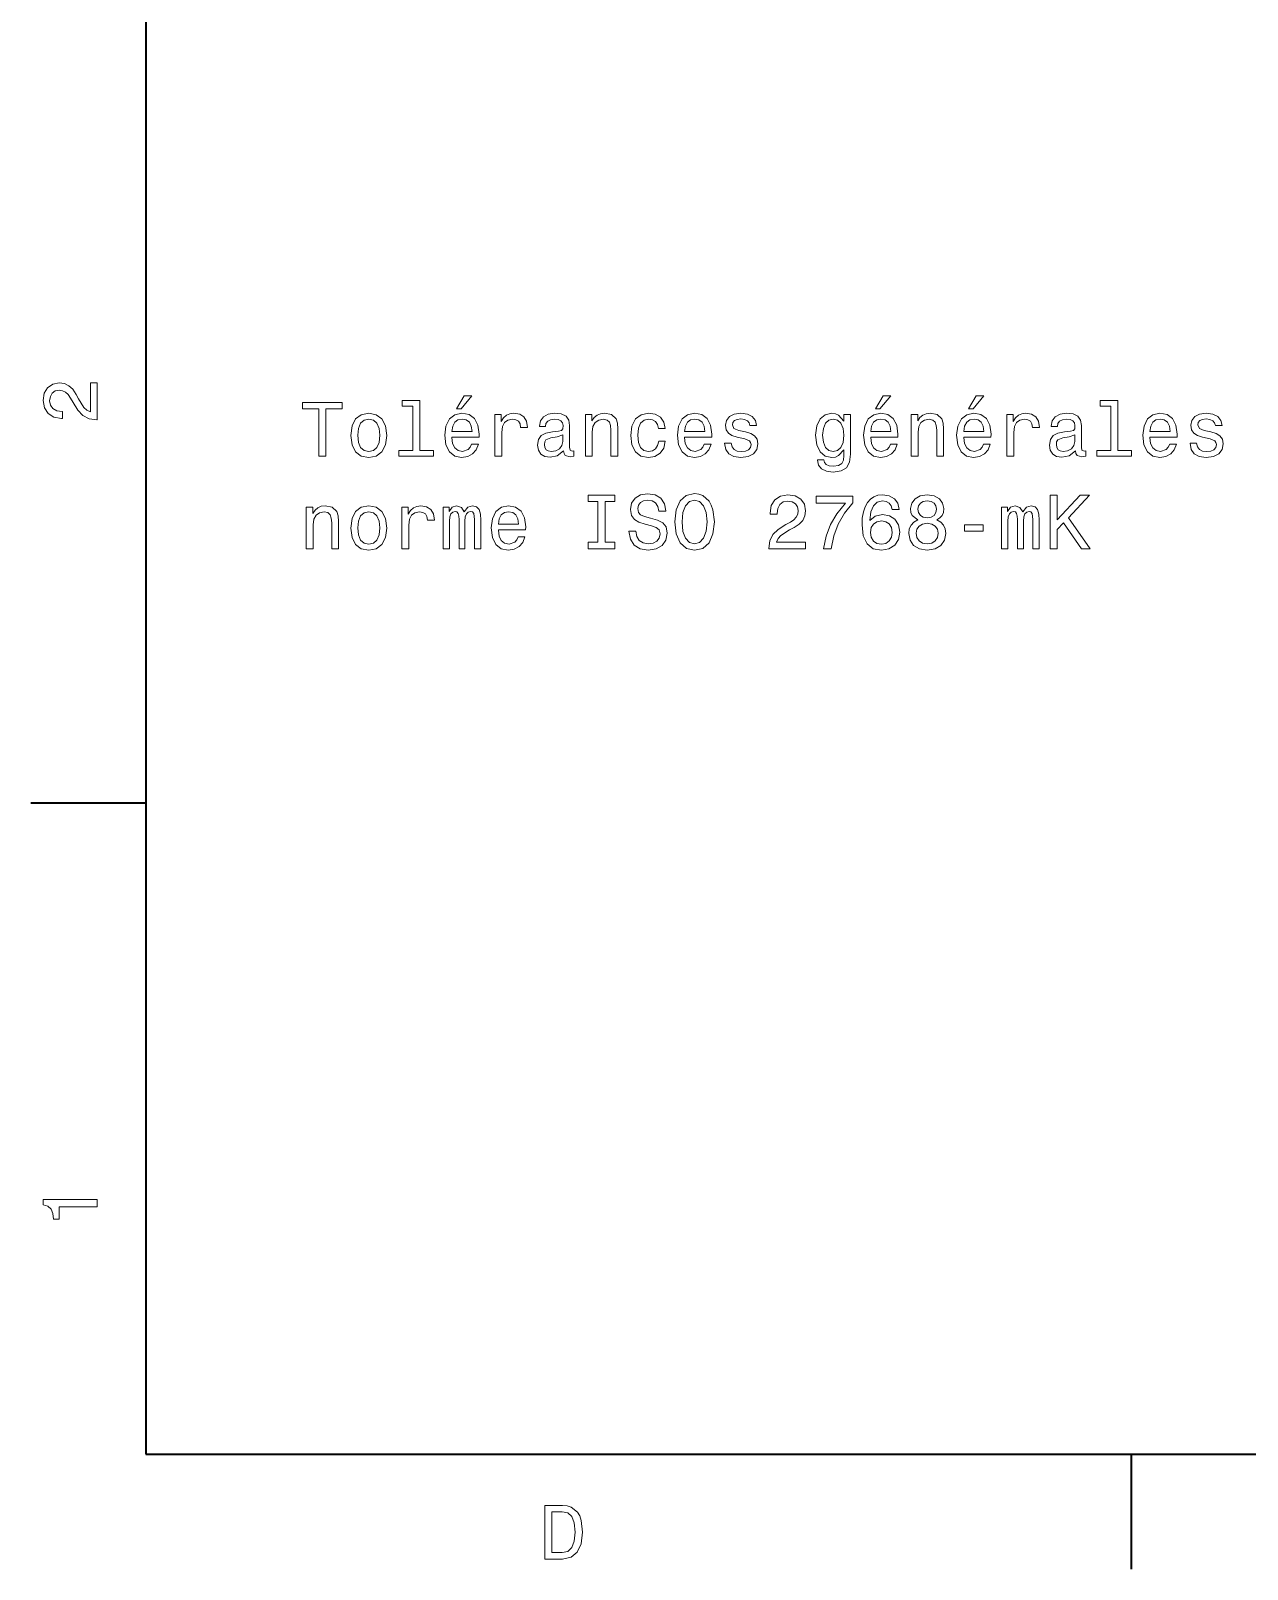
# Model space of a CAD drawing. Extents: x 0 to 297, y 0 to 210.
# Drawn here: x 2.5 to 81.9, y 2.5 to 102.9 of the extents above; entities that cross this region are included whole.
import ezdxf

# ---------------------------------------------------------------- set-up
doc = ezdxf.new("R2010")
doc.units = 0

msp = doc.modelspace()

# ---------------------------------------------------------------- linework, layer by layer
at = {"color": 7, "lineweight": 35}
for p, q in [((10, 200), (10, 10)), ((10, 10), (287, 10))]:
    msp.add_line(p, q, dxfattribs=at)
at = {"color": 7, "lineweight": 35, "ltscale": 0.1875}
for p, q in [((10, 52.5), (2.5, 52.5)), ((74.300003, 10), (74.300003, 2.5))]:
    msp.add_line(p, q, dxfattribs=at)
at = {"color": 7, "lineweight": 13}
for points in [[(6.833213, 77.519447), (6.833213, 79.925072), (6.399496, 79.925072), (6.399496, 78.023773), (6.162464, 78.129684), (5.965778, 78.311241), (5.607709, 78.871033), (5.456412, 79.168587), (5.239553, 79.501442), (4.987392, 79.738472), (4.689842, 79.874641), (4.351945, 79.925072), (3.928314, 79.839333), (3.595461, 79.602303), (3.383646, 79.239189), (3.307997, 78.770172), (3.393732, 78.286018), (3.630764, 77.91787), (4.009006, 77.680832), (4.508286, 77.600143), (4.578891, 77.600143), (4.578891, 78.059074), (4.538545, 78.059074), (4.195605, 78.104462), (3.943444, 78.240631), (3.782061, 78.457489), (3.726585, 78.744957), (3.777017, 79.03746), (3.903098, 79.254318), (4.099784, 79.395531), (4.346902, 79.445961), (4.578891, 79.41066), (4.775577, 79.314842), (4.947046, 79.153458), (5.098343, 78.931557), (5.259727, 78.634003), (5.572406, 78.139771), (5.90526, 77.791786), (6.308718, 77.585014), (6.818084, 77.519447)], [(21.286022, 75.143372), (21.75, 75.143372), (21.75, 78.219742), (22.809078, 78.219742), (22.809078, 78.643372), (20.221903, 78.643372), (20.221903, 78.219742), (21.286022, 78.219742)], [(27.428675, 78.391212), (27.428675, 75.516571), (26.51585, 75.516571), (26.51585, 75.143372), (28.780258, 75.143372), (28.780258, 75.516571), (27.872478, 75.516571), (27.872478, 78.764412), (26.732708, 78.764412), (26.732708, 78.391212)], [(30.278099, 78.219742), (30.575649, 78.219742), (31.276657, 79.077087), (30.782421, 79.077087)], [(57.602303, 78.219742), (57.899853, 78.219742), (58.600861, 79.077087), (58.106625, 79.077087)], [(63.674347, 78.219742), (63.971897, 78.219742), (64.672905, 79.077087), (64.178665, 79.077087)], [(72.969009, 78.391212), (72.969009, 75.516571), (72.05619, 75.516571), (72.05619, 75.143372), (74.320602, 75.143372), (74.320602, 75.516571), (73.412819, 75.516571), (73.412819, 78.764412), (72.273048, 78.764412), (72.273048, 78.391212)], [(23.378963, 76.494957), (23.459654, 75.879684), (23.691643, 75.425789), (24.059799, 75.143372), (24.554035, 75.047554), (25.043228, 75.143372), (25.411383, 75.420746), (25.643372, 75.874641), (25.729107, 76.494957), (25.643372, 77.110229), (25.411383, 77.56916), (25.043228, 77.846542), (24.554035, 77.947403), (24.059799, 77.846542), (23.691643, 77.564117), (23.459654, 77.110229)], [(23.832853, 76.5), (23.878242, 76.953888), (24.019453, 77.2817), (24.246399, 77.483429), (24.554035, 77.554031), (24.856628, 77.483429), (25.083574, 77.286743), (25.224785, 76.953888), (25.275215, 76.5), (25.224785, 76.041069), (25.083574, 75.708214), (24.856628, 75.506485), (24.554035, 75.440926), (24.246399, 75.506485), (24.019453, 75.708214), (23.878242, 76.041069)], [(29.970461, 76.368874), (31.745678, 76.368874), (31.750721, 76.575645), (31.670029, 77.155617), (31.448128, 77.58934), (31.0951, 77.851585), (30.62608, 77.947403), (30.167149, 77.846542), (29.814121, 77.564117), (29.587177, 77.105186), (29.506485, 76.5), (29.582134, 75.879684), (29.809078, 75.425789), (30.157061, 75.143372), (30.61095, 75.047554), (31.004322, 75.113113), (31.327089, 75.284584), (31.564121, 75.556915), (31.700289, 75.920029), (31.261528, 75.920029), (31.17075, 75.7183), (31.039625, 75.567001), (30.666428, 75.445969), (30.378963, 75.501442), (30.162104, 75.677956), (30.020893, 75.965416), (29.970461, 76.353745)], [(29.970461, 76.742073), (30.025936, 77.090057), (30.162104, 77.34726), (30.368877, 77.503601), (30.641211, 77.559074), (30.908501, 77.503601), (31.115274, 77.34726), (31.241356, 77.090057), (31.286743, 76.742073)], [(32.784584, 75.143372), (33.228386, 75.143372), (33.228386, 76.691643), (33.273773, 77.064842), (33.409943, 77.33213), (33.631844, 77.493515), (33.929394, 77.548988), (34.151299, 77.513687), (34.317722, 77.412827), (34.418587, 77.241356), (34.453892, 77.009369), (34.90274, 77.009369), (34.84222, 77.41787), (34.675793, 77.710373), (34.398415, 77.886887), (34.020172, 77.947403), (33.76297, 77.907059), (33.541065, 77.806198), (33.344379, 77.634727), (33.188042, 77.40274), (33.188042, 77.851585), (32.784584, 77.851585)], [(37.26297, 75.496399), (37.26297, 75.48127), (37.288185, 75.309799), (37.363831, 75.188759), (37.681557, 75.092941), (37.928673, 75.133286), (37.928673, 75.476227), (37.822769, 75.461098), (37.681557, 75.526657), (37.656342, 75.728386), (37.656342, 77.130402), (37.595821, 77.488472), (37.419312, 77.740631), (37.111671, 77.89193), (36.677956, 77.947403), (36.254326, 77.886887), (35.941643, 77.715416), (35.744957, 77.448128), (35.679398, 77.0951), (35.679398, 77.064842), (36.077812, 77.064842), (36.113113, 77.276657), (36.224064, 77.427956), (36.405621, 77.51873), (36.662827, 77.554031), (36.909943, 77.528816), (37.086456, 77.453171), (37.192364, 77.322044), (37.227669, 77.140488), (37.207493, 76.928673), (37.126801, 76.822769), (36.925072, 76.772331), (36.546829, 76.731987), (36.113113, 76.641212), (35.805477, 76.479828), (35.62392, 76.227669), (35.568443, 75.854469), (35.618877, 75.521614), (35.775215, 75.274498), (36.027378, 75.118156), (36.375359, 75.062683), (36.844383, 75.168587)], [(38.690201, 75.143372), (39.134007, 75.143372), (39.134007, 76.706772), (39.179398, 77.064842), (39.325649, 77.327087), (39.552593, 77.488472), (39.855186, 77.548988), (40.097263, 77.498558), (40.248558, 77.362389), (40.324207, 77.135445), (40.349426, 76.832855), (40.349426, 75.143372), (40.793228, 75.143372), (40.793228, 76.92363), (40.773056, 77.2817), (40.682278, 77.579254), (40.384727, 77.851585), (39.92075, 77.947403), (39.663544, 77.912102), (39.446686, 77.816284), (39.260086, 77.6549), (39.113831, 77.438042), (39.113831, 77.851585), (38.690201, 77.851585)], [(43.451012, 76.953888), (43.889771, 76.953888), (43.798992, 77.357346), (43.582134, 77.675072), (43.24424, 77.871758), (42.805477, 77.947403), (42.321327, 77.846542), (41.953171, 77.564117), (41.721184, 77.105186), (41.640491, 76.489914), (41.716141, 75.879684), (41.943085, 75.425789), (42.301155, 75.143372), (42.790348, 75.047554), (43.224068, 75.123199), (43.561962, 75.335014), (43.793949, 75.66787), (43.894814, 76.111671), (43.471184, 76.111671), (43.395535, 75.829254), (43.254326, 75.617432), (43.052597, 75.486313), (42.805477, 75.445969), (42.497841, 75.511528), (42.27594, 75.713257), (42.139771, 76.041069), (42.094383, 76.505043), (42.139771, 76.958931), (42.280983, 77.286743), (42.507927, 77.488472), (42.805477, 77.559074), (43.067726, 77.513687), (43.264412, 77.397697), (43.395535, 77.206055)], [(45.150578, 76.368874), (46.925793, 76.368874), (46.930836, 76.575645), (46.850143, 77.155617), (46.628242, 77.58934), (46.275215, 77.851585), (45.806198, 77.947403), (45.347263, 77.846542), (44.99424, 77.564117), (44.767292, 77.105186), (44.6866, 76.5), (44.762249, 75.879684), (44.989193, 75.425789), (45.337177, 75.143372), (45.791069, 75.047554), (46.184441, 75.113113), (46.507206, 75.284584), (46.74424, 75.556915), (46.880402, 75.920029), (46.441643, 75.920029), (46.350864, 75.7183), (46.219742, 75.567001), (45.846542, 75.445969), (45.559078, 75.501442), (45.34222, 75.677956), (45.201012, 75.965416), (45.150578, 76.353745)], [(45.150578, 76.742073), (45.206055, 77.090057), (45.34222, 77.34726), (45.548992, 77.503601), (45.821327, 77.559074), (46.088615, 77.503601), (46.295387, 77.34726), (46.421471, 77.090057), (46.466858, 76.742073)], [(49.124641, 76.721901), (48.695965, 76.822769), (48.378242, 76.938759), (48.272335, 77.175789), (48.302593, 77.342216), (48.408501, 77.463257), (48.579971, 77.538902), (48.827087, 77.56916), (49.064121, 77.538902), (49.250721, 77.448128), (49.371758, 77.311958), (49.422188, 77.130402), (49.855907, 77.130402), (49.855907, 77.140488), (49.780258, 77.4683), (49.573486, 77.725502), (49.250721, 77.886887), (48.827087, 77.947403), (48.398415, 77.886887), (48.085735, 77.720459), (47.88905, 77.473343), (47.828529, 77.16066), (47.873917, 76.85807), (48.015129, 76.646255), (48.247116, 76.494957), (48.585014, 76.389046), (49.07925, 76.268013), (49.381844, 76.14193), (49.462536, 76.041069), (49.492798, 75.889771), (49.447407, 75.703171), (49.32637, 75.561958), (49.129684, 75.471184), (48.867435, 75.440926), (48.590057, 75.471184), (48.388329, 75.577087), (48.252159, 75.748558), (48.196686, 75.985588), (47.768013, 75.985588), (47.838615, 75.58213), (48.045387, 75.289627), (48.373199, 75.113113), (48.827087, 75.047554), (49.301155, 75.113113), (49.649136, 75.289627), (49.86095, 75.572044), (49.9366, 75.940201), (49.881126, 76.257927), (49.724785, 76.474785), (49.467579, 76.615997)], [(55.978386, 75.264412), (55.978386, 77.851585), (55.554752, 77.851585), (55.554752, 77.412827), (55.206772, 77.811241), (54.994953, 77.912102), (54.757923, 77.947403), (54.32925, 77.846542), (53.996395, 77.564117), (53.779537, 77.110229), (53.703888, 76.5), (53.779537, 75.884727), (53.996395, 75.430832), (54.32925, 75.143372), (54.757923, 75.047554), (54.999996, 75.082855), (55.201729, 75.17363), (55.554752, 75.556915), (55.554752, 75.17363), (55.514408, 74.87104), (55.403458, 74.654175), (55.191639, 74.528099), (54.873917, 74.482712), (54.596539, 74.51297), (54.399853, 74.588615), (54.283859, 74.719742), (54.248558, 74.896255), (53.819881, 74.896255), (53.819881, 74.876083), (53.885445, 74.553314), (54.087173, 74.311241), (54.409939, 74.1549), (54.848701, 74.099426), (55.373196, 74.175072), (55.72118, 74.386887), (55.917866, 74.755043)], [(54.162823, 76.5), (54.20821, 76.948845), (54.344379, 77.2817), (54.556194, 77.478386), (54.838615, 77.548988), (55.136166, 77.478386), (55.358067, 77.2817), (55.494236, 76.948845), (55.544666, 76.5), (55.494236, 76.041069), (55.358067, 75.713257), (55.136166, 75.511528), (54.838615, 75.445969), (54.556194, 75.511528), (54.344379, 75.713257), (54.20821, 76.046112)], [(57.294666, 76.368874), (59.069881, 76.368874), (59.074924, 76.575645), (58.994232, 77.155617), (58.772331, 77.58934), (58.419304, 77.851585), (57.950287, 77.947403), (57.491352, 77.846542), (57.138325, 77.564117), (56.911381, 77.105186), (56.830688, 76.5), (56.906338, 75.879684), (57.133282, 75.425789), (57.481266, 75.143372), (57.935154, 75.047554), (58.328529, 75.113113), (58.651295, 75.284584), (58.888325, 75.556915), (59.024494, 75.920029), (58.585732, 75.920029), (58.494953, 75.7183), (58.363831, 75.567001), (57.990631, 75.445969), (57.703167, 75.501442), (57.486309, 75.677956), (57.345097, 75.965416), (57.294666, 76.353745)], [(57.294666, 76.742073), (57.35014, 77.090057), (57.486309, 77.34726), (57.693081, 77.503601), (57.965416, 77.559074), (58.232708, 77.503601), (58.43948, 77.34726), (58.565559, 77.090057), (58.610947, 76.742073)], [(59.94236, 75.143372), (60.386162, 75.143372), (60.386162, 76.706772), (60.431553, 77.064842), (60.577805, 77.327087), (60.804752, 77.488472), (61.107346, 77.548988), (61.349419, 77.498558), (61.500717, 77.362389), (61.576366, 77.135445), (61.601582, 76.832855), (61.601582, 75.143372), (62.045387, 75.143372), (62.045387, 76.92363), (62.025211, 77.2817), (61.934433, 77.579254), (61.636883, 77.851585), (61.172909, 77.947403), (60.915703, 77.912102), (60.698845, 77.816284), (60.512245, 77.6549), (60.36599, 77.438042), (60.36599, 77.851585), (59.94236, 77.851585)], [(63.366711, 76.368874), (65.141922, 76.368874), (65.146973, 76.575645), (65.066277, 77.155617), (64.844376, 77.58934), (64.491348, 77.851585), (64.022331, 77.947403), (63.563396, 77.846542), (63.210369, 77.564117), (62.983425, 77.105186), (62.902733, 76.5), (62.978382, 75.879684), (63.205326, 75.425789), (63.55331, 75.143372), (64.007202, 75.047554), (64.400574, 75.113113), (64.723343, 75.284584), (64.960373, 75.556915), (65.096542, 75.920029), (64.657776, 75.920029), (64.567001, 75.7183), (64.435875, 75.567001), (64.062675, 75.445969), (63.775211, 75.501442), (63.558353, 75.677956), (63.417141, 75.965416), (63.366711, 76.353745)], [(63.366711, 76.742073), (63.422184, 77.090057), (63.558353, 77.34726), (63.765125, 77.503601), (64.03746, 77.559074), (64.304749, 77.503601), (64.51152, 77.34726), (64.637604, 77.090057), (64.682991, 76.742073)], [(66.180832, 75.143372), (66.624634, 75.143372), (66.624634, 76.691643), (66.670029, 77.064842), (66.80619, 77.33213), (67.028091, 77.493515), (67.325638, 77.548988), (67.547546, 77.513687), (67.713974, 77.412827), (67.814835, 77.241356), (67.850143, 77.009369), (68.298981, 77.009369), (68.238464, 77.41787), (68.072037, 77.710373), (67.794662, 77.886887), (67.41642, 77.947403), (67.159218, 77.907059), (66.937317, 77.806198), (66.740631, 77.634727), (66.58429, 77.40274), (66.58429, 77.851585), (66.180832, 77.851585)], [(70.65921, 75.496399), (70.65921, 75.48127), (70.684433, 75.309799), (70.760078, 75.188759), (71.077805, 75.092941), (71.324921, 75.133286), (71.324921, 75.476227), (71.219009, 75.461098), (71.077805, 75.526657), (71.052582, 75.728386), (71.052582, 77.130402), (70.992065, 77.488472), (70.815552, 77.740631), (70.507919, 77.89193), (70.074203, 77.947403), (69.650574, 77.886887), (69.337891, 77.715416), (69.141205, 77.448128), (69.075638, 77.0951), (69.075638, 77.064842), (69.47406, 77.064842), (69.509361, 77.276657), (69.620316, 77.427956), (69.801865, 77.51873), (70.059067, 77.554031), (70.30619, 77.528816), (70.482704, 77.453171), (70.588608, 77.322044), (70.623917, 77.140488), (70.603745, 76.928673), (70.523048, 76.822769), (70.32132, 76.772331), (69.943077, 76.731987), (69.509361, 76.641212), (69.201721, 76.479828), (69.020172, 76.227669), (68.964691, 75.854469), (69.015121, 75.521614), (69.171463, 75.274498), (69.42363, 75.118156), (69.771606, 75.062683), (70.240631, 75.168587)], [(75.510803, 76.368874), (77.286011, 76.368874), (77.291061, 76.575645), (77.210365, 77.155617), (76.988464, 77.58934), (76.635437, 77.851585), (76.16642, 77.947403), (75.707489, 77.846542), (75.354462, 77.564117), (75.127518, 77.105186), (75.046822, 76.5), (75.122467, 75.879684), (75.349411, 75.425789), (75.697403, 75.143372), (76.151291, 75.047554), (76.544662, 75.113113), (76.867432, 75.284584), (77.104462, 75.556915), (77.240631, 75.920029), (76.801865, 75.920029), (76.71109, 75.7183), (76.579964, 75.567001), (76.206764, 75.445969), (75.919296, 75.501442), (75.702438, 75.677956), (75.561234, 75.965416), (75.510803, 76.353745)], [(75.510803, 76.742073), (75.566269, 77.090057), (75.702438, 77.34726), (75.90921, 77.503601), (76.181549, 77.559074), (76.448837, 77.503601), (76.655609, 77.34726), (76.781693, 77.090057), (76.82708, 76.742073)], [(79.484863, 76.721901), (79.056183, 76.822769), (78.738464, 76.938759), (78.632553, 77.175789), (78.662811, 77.342216), (78.768723, 77.463257), (78.940193, 77.538902), (79.187309, 77.56916), (79.424347, 77.538902), (79.610947, 77.448128), (79.731979, 77.311958), (79.78241, 77.130402), (80.216125, 77.130402), (80.216125, 77.140488), (80.14048, 77.4683), (79.933708, 77.725502), (79.610947, 77.886887), (79.187309, 77.947403), (78.758636, 77.886887), (78.445953, 77.720459), (78.249268, 77.473343), (78.188751, 77.16066), (78.234146, 76.85807), (78.375351, 76.646255), (78.607338, 76.494957), (78.945236, 76.389046), (79.439468, 76.268013), (79.742065, 76.14193), (79.822754, 76.041069), (79.853012, 75.889771), (79.807632, 75.703171), (79.686592, 75.561958), (79.489906, 75.471184), (79.227661, 75.440926), (78.950279, 75.471184), (78.74855, 75.577087), (78.612381, 75.748558), (78.556908, 75.985588), (78.128235, 75.985588), (78.198837, 75.58213), (78.405609, 75.289627), (78.733421, 75.113113), (79.187309, 75.047554), (79.661377, 75.113113), (80.009354, 75.289627), (80.221176, 75.572044), (80.296822, 75.940201), (80.241348, 76.257927), (80.085007, 76.474785), (79.827805, 76.615997)], [(37.212536, 76.091499), (37.152016, 75.829254), (36.990635, 75.627518), (36.748558, 75.496399), (36.451012, 75.451012), (36.259369, 75.476227), (36.123199, 75.556915), (36.037464, 75.698128), (36.012249, 75.894814), (36.032421, 76.071327), (36.113113, 76.197403), (36.435879, 76.338615), (36.844383, 76.399132), (37.212536, 76.520172)], [(70.60878, 76.091499), (70.548264, 75.829254), (70.386887, 75.627518), (70.144806, 75.496399), (69.84726, 75.451012), (69.655609, 75.476227), (69.519447, 75.556915), (69.433716, 75.698128), (69.408493, 75.894814), (69.428665, 76.071327), (69.509361, 76.197403), (69.832123, 76.338615), (70.240631, 76.399132), (70.60878, 76.520172)], [(39.502159, 69.520172), (38.856628, 69.520172), (38.856628, 69.096542), (40.611671, 69.096542), (40.611671, 69.520172), (39.966141, 69.520172), (39.966141, 72.172913), (40.611671, 72.172913), (40.611671, 72.596542), (38.856628, 72.596542), (38.856628, 72.172913), (39.502159, 72.172913)], [(41.973343, 70.251442), (41.514412, 70.251442), (41.615273, 69.716858), (41.867439, 69.323486), (42.255768, 69.086456), (42.780258, 69.000725), (43.299713, 69.081413), (43.688042, 69.303314), (43.935158, 69.651299), (44.02594, 70.110229), (43.950291, 70.523773), (43.738472, 70.791069), (43.395535, 70.967583), (42.9366, 71.098701), (42.543228, 71.194527), (42.286026, 71.305473), (42.139771, 71.466858), (42.094383, 71.719025), (42.139771, 71.945969), (42.270897, 72.117439), (42.472626, 72.233429), (42.75, 72.273773), (43.032425, 72.223343), (43.254326, 72.087173), (43.400578, 71.860229), (43.471184, 71.552597), (43.930115, 71.552597), (43.930115, 71.562683), (43.849426, 72.036743), (43.612396, 72.389771), (43.239197, 72.611671), (42.734871, 72.687317), (42.280983, 72.611671), (41.927956, 72.399857), (41.701012, 72.072044), (41.620319, 71.648415), (41.685883, 71.270172), (41.877525, 71.01297), (42.180115, 70.841499), (42.593662, 70.710373), (43.002163, 70.594383), (43.309799, 70.483429), (43.496399, 70.322044), (43.561962, 70.059799), (43.501442, 69.792511), (43.3451, 69.590782), (43.10807, 69.464699), (42.800434, 69.424355), (42.457497, 69.479828), (42.195244, 69.641212), (42.02882, 69.903458)], [(44.510086, 70.846542), (44.600864, 70.059799), (44.863113, 69.479828), (45.271614, 69.121758), (45.806198, 69.000725), (46.335735, 69.121758), (46.749283, 69.479828), (47.006485, 70.059799), (47.102306, 70.846542), (47.006485, 71.628242), (46.895535, 71.945969), (46.749283, 72.208214), (46.335735, 72.566284), (46.083572, 72.657059), (45.806198, 72.692368), (45.266571, 72.566284), (44.85807, 72.213257), (44.600864, 71.633286)], [(50.647694, 69.096542), (53.053314, 69.096542), (53.053314, 69.530258), (51.152016, 69.530258), (51.257923, 69.767288), (51.43948, 69.963974), (51.999279, 70.322044), (52.296829, 70.473343), (52.629681, 70.690201), (52.866714, 70.942368), (53.00288, 71.239914), (53.053314, 71.577812), (52.967579, 72.001442), (52.730545, 72.334297), (52.367435, 72.546112), (51.898415, 72.621758), (51.414265, 72.536026), (51.046108, 72.298988), (50.809074, 71.920753), (50.728386, 71.421471), (50.728386, 71.350868), (51.187317, 71.350868), (51.187317, 71.391212), (51.232708, 71.734154), (51.368874, 71.986313), (51.585732, 72.147697), (51.873199, 72.203171), (52.165707, 72.15274), (52.382565, 72.026657), (52.523773, 71.829971), (52.574207, 71.582855), (52.538902, 71.350868), (52.443081, 71.154182), (52.2817, 70.982712), (52.059795, 70.831413), (51.762245, 70.670029), (51.268013, 70.357346), (50.920029, 70.024498), (50.713257, 69.62104), (50.647694, 69.111671)], [(54.213253, 69.096542), (54.722622, 69.096542), (54.889046, 69.928673), (55.181553, 70.70533), (55.5951, 71.426514), (56.134724, 72.102303), (56.134724, 72.520897), (53.734146, 72.520897), (53.734146, 72.061958), (55.650574, 72.061958), (55.095818, 71.381126), (54.677231, 70.670029), (54.384724, 69.913544)], [(59.16066, 71.653458), (59.064838, 72.061958), (58.842937, 72.364555), (58.499996, 72.556198), (58.056194, 72.621758), (57.758644, 72.586456), (57.501438, 72.490631), (57.274494, 72.334297), (57.082851, 72.112396), (56.931553, 71.835014), (56.820602, 71.497116), (56.749996, 71.098701), (56.729824, 70.649857), (56.810516, 69.933716), (57.057632, 69.414268), (57.456051, 69.101585), (58.000717, 68.995674), (58.48991, 69.086456), (58.86311, 69.323486), (59.105183, 69.696686), (59.190918, 70.170753), (59.105183, 70.649857), (58.873196, 71.018013), (58.515125, 71.25), (58.071323, 71.330688), (57.592216, 71.229828), (57.234146, 70.942368), (57.309795, 71.497116), (57.47118, 71.895531), (57.718296, 72.132568), (58.061237, 72.213257), (58.313396, 72.172913), (58.505039, 72.067001), (58.631123, 71.890488), (58.696682, 71.653458)], [(60.360947, 70.982712), (60.103745, 70.841499), (59.927231, 70.644814), (59.81628, 70.397697), (59.780975, 70.100143), (59.861668, 69.651299), (60.093655, 69.303314), (60.471897, 69.081413), (60.986309, 68.995674), (61.495674, 69.081413), (61.873917, 69.303314), (62.105904, 69.651299), (62.191639, 70.100143), (62.151295, 70.397697), (62.045387, 70.644814), (61.863831, 70.841499), (61.611668, 70.982712), (61.813396, 71.103745), (61.954609, 71.270172), (62.04034, 71.471901), (62.070602, 71.719025), (61.98991, 72.077087), (61.778095, 72.364555), (61.435154, 72.551155), (60.986309, 72.621758), (60.532417, 72.551155), (60.189476, 72.364555), (59.972618, 72.077087), (59.896969, 71.719025), (59.922188, 71.471901), (60.007923, 71.270172)], [(68.999992, 69.096542), (69.463974, 69.096542), (69.463974, 70.342216), (69.877518, 70.786026), (71.052582, 69.096542), (71.617432, 69.096542), (70.205322, 71.123917), (71.577087, 72.596542), (70.961807, 72.596542), (69.463974, 70.977669), (69.463974, 72.596542), (68.999992, 72.596542)], [(20.474064, 69.096542), (20.917868, 69.096542), (20.917868, 70.659943), (20.963257, 71.018013), (21.10951, 71.280258), (21.336456, 71.441643), (21.63905, 71.502159), (21.881124, 71.451729), (22.032421, 71.315559), (22.108068, 71.088615), (22.133286, 70.786026), (22.133286, 69.096542), (22.577089, 69.096542), (22.577089, 70.876801), (22.556917, 71.234871), (22.466139, 71.532425), (22.168589, 71.804756), (21.704611, 71.900574), (21.447407, 71.865273), (21.230547, 71.769455), (21.043949, 71.60807), (20.897694, 71.391212), (20.897694, 71.804756), (20.474064, 71.804756)], [(23.378963, 70.448128), (23.459654, 69.832855), (23.691643, 69.37896), (24.059799, 69.096542), (24.554035, 69.000725), (25.043228, 69.096542), (25.411383, 69.373917), (25.643372, 69.827812), (25.729107, 70.448128), (25.643372, 71.0634), (25.411383, 71.522331), (25.043228, 71.799713), (24.554035, 71.900574), (24.059799, 71.799713), (23.691643, 71.517288), (23.459654, 71.0634)], [(23.832853, 70.453171), (23.878242, 70.907059), (24.019453, 71.234871), (24.246399, 71.4366), (24.554035, 71.507202), (24.856628, 71.4366), (25.083574, 71.239914), (25.224785, 70.907059), (25.275215, 70.453171), (25.224785, 69.99424), (25.083574, 69.661385), (24.856628, 69.459656), (24.554035, 69.394096), (24.246399, 69.459656), (24.019453, 69.661385), (23.878242, 69.99424)], [(26.712536, 69.096542), (27.15634, 69.096542), (27.15634, 70.644814), (27.201729, 71.018013), (27.337896, 71.285301), (27.559799, 71.446686), (27.857349, 71.502159), (28.07925, 71.466858), (28.245678, 71.365997), (28.346542, 71.194527), (28.381844, 70.96254), (28.830692, 70.96254), (28.770172, 71.37104), (28.603746, 71.663544), (28.32637, 71.840057), (27.948128, 71.900574), (27.690922, 71.860229), (27.469021, 71.759369), (27.272335, 71.587898), (27.115993, 71.355911), (27.115993, 71.804756), (26.712536, 71.804756)], [(29.405621, 69.096542), (29.814121, 69.096542), (29.814121, 70.907059), (29.839336, 71.179398), (29.914986, 71.376083), (30.030979, 71.492073), (30.182278, 71.537468), (30.303314, 71.497116), (30.384007, 71.396255), (30.424351, 71.224785), (30.439482, 70.997841), (30.439482, 69.096542), (30.822767, 69.096542), (30.822767, 70.907059), (30.847984, 71.174355), (30.923632, 71.37104), (31.04467, 71.492073), (31.195965, 71.537468), (31.317003, 71.497116), (31.397694, 71.396255), (31.448128, 70.997841), (31.448128, 69.096542), (31.856628, 69.096542), (31.856628, 70.967583), (31.831413, 71.355911), (31.750721, 71.653458), (31.589336, 71.835014), (31.327089, 71.900574), (31.019453, 71.799713), (30.782421, 71.507202), (30.595821, 71.79467), (30.283142, 71.900574), (29.995678, 71.799713), (29.798992, 71.517288), (29.798992, 71.804756), (29.405621, 71.804756)], [(33.006485, 70.322044), (34.7817, 70.322044), (34.786743, 70.528816), (34.706051, 71.108788), (34.48415, 71.542511), (34.131126, 71.804756), (33.662102, 71.900574), (33.203171, 71.799713), (32.850143, 71.517288), (32.623199, 71.058357), (32.542507, 70.453171), (32.618156, 69.832855), (32.8451, 69.37896), (33.193085, 69.096542), (33.646973, 69.000725), (34.040344, 69.066284), (34.363113, 69.237755), (34.600143, 69.510086), (34.736313, 69.873199), (34.29755, 69.873199), (34.206772, 69.671471), (34.075649, 69.520172), (33.70245, 69.399139), (33.414986, 69.454613), (33.198128, 69.631126), (33.056915, 69.918587), (33.006485, 70.306915)], [(33.006485, 70.695244), (33.061958, 71.043228), (33.198128, 71.30043), (33.4049, 71.456772), (33.677235, 71.512245), (33.944527, 71.456772), (34.151299, 71.30043), (34.277378, 71.043228), (34.322769, 70.695244)], [(44.99424, 70.846542), (45.049713, 71.456772), (45.216141, 71.905617), (45.473343, 72.177956), (45.806198, 72.273773), (46.134007, 72.177956), (46.391212, 71.900574), (46.55764, 71.451729), (46.618156, 70.846542), (46.55764, 70.236313), (46.391212, 69.787468), (46.134007, 69.515129), (45.806198, 69.424355), (45.473343, 69.515129), (45.216141, 69.787468), (45.049713, 70.23127)], [(60.376076, 71.678673), (60.416424, 71.900574), (60.53746, 72.072044), (60.729103, 72.177956), (60.986309, 72.2183), (61.238468, 72.177956), (61.430111, 72.072044), (61.551147, 71.900574), (61.596539, 71.678673), (61.551147, 71.451729), (61.430111, 71.275215), (61.238468, 71.159225), (60.986309, 71.123917), (60.729103, 71.164268), (60.53746, 71.275215), (60.416424, 71.451729)], [(65.837891, 69.096542), (66.246391, 69.096542), (66.246391, 70.907059), (66.271606, 71.179398), (66.34726, 71.376083), (66.463249, 71.492073), (66.614548, 71.537468), (66.73558, 71.497116), (66.816277, 71.396255), (66.856628, 71.224785), (66.87175, 70.997841), (66.87175, 69.096542), (67.255035, 69.096542), (67.255035, 70.907059), (67.280258, 71.174355), (67.355904, 71.37104), (67.476944, 71.492073), (67.628235, 71.537468), (67.749275, 71.497116), (67.829971, 71.396255), (67.880402, 70.997841), (67.880402, 69.096542), (68.288895, 69.096542), (68.288895, 70.967583), (68.263687, 71.355911), (68.182991, 71.653458), (68.021606, 71.835014), (67.759361, 71.900574), (67.451721, 71.799713), (67.214691, 71.507202), (67.028091, 71.79467), (66.715408, 71.900574), (66.427948, 71.799713), (66.231262, 71.517288), (66.231262, 71.804756), (65.837891, 71.804756)], [(58.701725, 70.16571), (58.646252, 69.847984), (58.505039, 69.605911), (58.278095, 69.444527), (57.995674, 69.394096), (57.698124, 69.444527), (57.47118, 69.600868), (57.324924, 69.842941), (57.279537, 70.16066), (57.329967, 70.473343), (57.47118, 70.710373), (57.703167, 70.861671), (58.015846, 70.917145), (58.288181, 70.861671), (58.505039, 70.715416), (58.646252, 70.478386)], [(60.265125, 70.110229), (60.310516, 70.377525), (60.456768, 70.579254), (60.683716, 70.710373), (60.986309, 70.755768), (61.283859, 70.710373), (61.510803, 70.579254), (61.657059, 70.377525), (61.707489, 70.110229), (61.657059, 69.822769), (61.510803, 69.605911), (61.283859, 69.464699), (60.986309, 69.419312), (60.683716, 69.464699), (60.456768, 69.605911), (60.310516, 69.822769)], [(63.412098, 70.251442), (64.632561, 70.251442), (64.632561, 70.649857), (63.412098, 70.649857)], [(6.833213, 26.159222), (6.833213, 26.618156), (3.307997, 26.618156), (3.307997, 26.275217), (3.615634, 26.184439), (3.822406, 26.002882), (3.943444, 25.725506), (3.98379, 25.34222), (4.341859, 25.34222), (4.341859, 26.159222)], [(37.194958, 6.666787), (36.029972, 6.666787), (36.029972, 3.166787), (37.194958, 3.166787), (37.744667, 3.277738), (38.153168, 3.615634), (38.405331, 4.165346), (38.496109, 4.916787), (38.415417, 5.683357), (38.314552, 5.985951), (38.173344, 6.228026), (37.764839, 6.555836), (37.497551, 6.636527)], [(37.159653, 6.248199), (37.542938, 6.17255), (37.805187, 5.940562), (37.961525, 5.527017), (38.011959, 4.916787), (37.956482, 4.326729), (37.800144, 3.913184), (37.532852, 3.666066), (37.159653, 3.585375), (36.498989, 3.585375), (36.498989, 6.248199)]]:
    msp.add_lwpolyline(points, close=True, dxfattribs=at)

doc.saveas('drawing.dxf')
